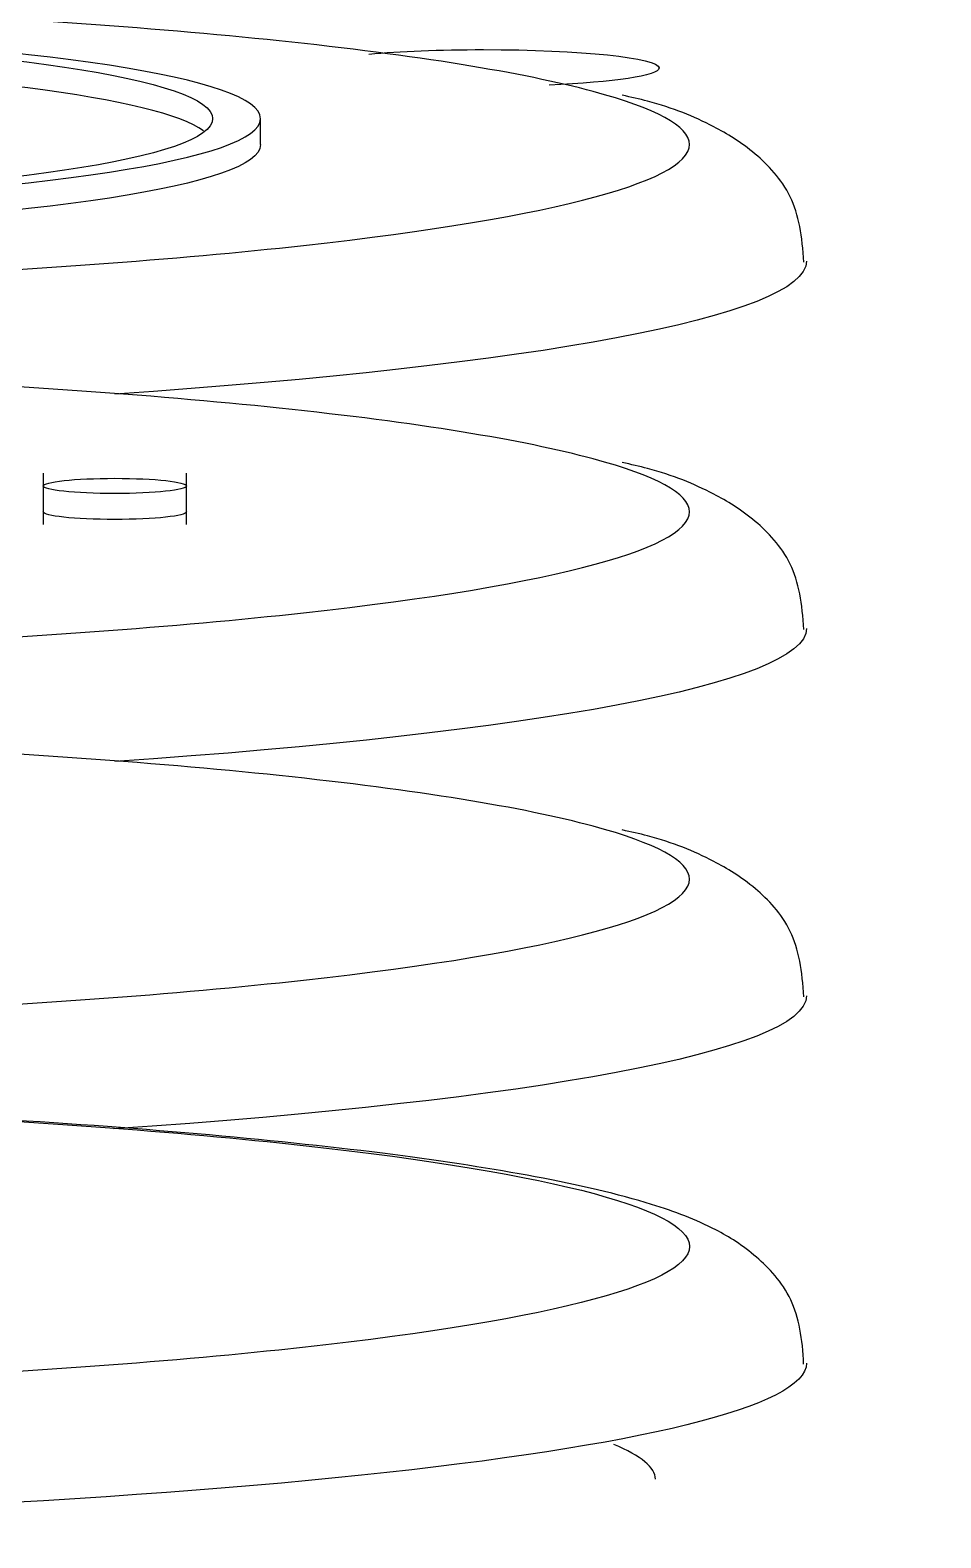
# Model space of a CAD drawing. Header units: millimetres. Extents: x 28 to 2974, y 8 to 3716.
# Drawn here: x 949.56 to 956.56, y 584.27 to 595.86 of the extents above; entities that cross this region are included whole.
import ezdxf

# ---------------------------------------------------------------- set-up
doc = ezdxf.new("R2010")
doc.units = ezdxf.units.MM
doc.layers.add('1LINE', color=7, linetype='CONTINUOUS')

msp = doc.modelspace()

# ---------------------------------------------------------------- linework, layer by layer
at = {"layer": '1LINE', "linetype": 'Continuous'}
for p, q in [((951.335, 594.977), (951.335, 595.176)), ((949.665, 592.453), (949.665, 592.058)), ((950.766, 592.058), (950.766, 592.453))]:
    msp.add_line(p, q, dxfattribs=at)
msp.add_ellipse((943.883, 584.721), major_axis=(10.486, 0), ratio=0.104535, start_param=0.001756, end_param=0.247666, dxfattribs=at)
for points, knots in [([(925.289, 582.11), (923.207, 582.356), (922.059, 582.672), (922.059, 583), (922.059, 583), (922.059, 603.541), (922.059, 603.541), (922.059, 604.999), (933.409, 606.186), (961.31, 606.186), (972.659, 604.999), (972.659, 603.541), (972.659, 603.541), (972.659, 583), (972.659, 583)], [0, 0, 0, 0, 0.2, 0.2, 0.2, 0.4, 0.4, 0.4, 0.6, 0.6, 0.8, 0.8, 0.8, 1, 1, 1, 1]), ([(953.891, 595.385), (953.351, 595.53), (952.53, 595.664), (949.492, 595.982), (946.71, 596.104), (941.02, 596.104), (938.232, 595.982), (935.009, 595.645), (934.092, 595.484), (933.573, 595.31)], [0, 0, 0, 0, 0.168009, 0.168009, 0.485457, 0.485457, 0.802905, 0.802905, 1, 1, 1, 1]), ([(946.729, 595.815), (949.343, 595.721), (950.967, 595.476), (950.967, 594.877), (949.346, 594.632), (946.733, 594.537)], [0, 0, 0, 0, 0.5, 0.5, 1, 1, 1, 1]), ([(947.01, 594.509), (949.682, 594.613), (951.335, 594.867), (951.335, 595.485), (949.681, 595.739), (947.007, 595.843)], [0, 0, 0, 0, 0.5, 0.5, 1, 1, 1, 1]), ([(952.168, 595.673), (952.404, 595.695), (952.711, 595.707), (953.792, 595.707), (954.397, 595.644), (954.397, 595.507), (954.047, 595.456), (953.552, 595.435)], [0, 0, 0, 0, 0.203613, 0.203613, 0.655961, 0.655961, 1, 1, 1, 1]), ([(943.86, 593.852), (946.705, 593.852), (949.47, 593.972), (953.489, 594.393), (954.631, 594.685), (954.63, 595.117), (954.372, 595.255), (953.891, 595.385)], [0, 0, 0, 0, 0.404735, 0.404735, 0.809471, 0.809471, 1, 1, 1, 1]), ([(955.508, 594.073), (955.499, 594.271), (955.439, 594.61), (955.114, 594.945), (954.762, 595.154), (954.461, 595.277), (954.181, 595.342), (954.114, 595.356)], [0, 0, 0, 0, 0.182284, 0.367299, 0.580558, 0.902118, 1, 1, 1, 1]), ([(953.891, 592.562), (953.351, 592.708), (952.53, 592.842), (949.493, 593.16), (946.711, 593.282), (941.02, 593.282), (938.232, 593.16), (935.009, 592.823), (934.091, 592.662), (933.573, 592.487)], [0, 0, 0, 0, 0.168009, 0.168009, 0.485457, 0.485457, 0.802905, 0.802905, 1, 1, 1, 1]), ([(943.86, 591.03), (946.705, 591.03), (949.47, 591.15), (953.489, 591.57), (954.631, 591.862), (954.63, 592.295), (954.372, 592.433), (953.891, 592.562)], [0, 0, 0, 0, 0.404735, 0.404735, 0.809471, 0.809471, 1, 1, 1, 1]), ([(955.508, 591.251), (955.499, 591.448), (955.439, 591.788), (955.114, 592.122), (954.762, 592.331), (954.461, 592.454), (954.181, 592.52), (954.114, 592.534)], [0, 0, 0, 0, 0.182309, 0.367339, 0.580621, 0.902224, 1, 1, 1, 1]), ([(950.215, 592.296), (950.523, 592.296), (950.766, 592.323), (950.766, 592.386), (950.524, 592.413), (949.908, 592.413), (949.665, 592.386), (949.665, 592.323), (949.906, 592.296), (950.215, 592.296)], [0, 0, 0, 0, 0.25, 0.25, 0.5, 0.5, 0.75, 0.75, 1, 1, 1, 1]), ([(950.214, 592.097), (949.906, 592.097), (949.665, 592.124), (949.665, 592.156), (949.665, 592.156), (949.665, 592.156)], [0, 0, 0, 0, 0.998309, 0.998309, 1, 1, 1, 1]), ([(950.766, 592.156), (950.766, 592.156), (950.766, 592.156), (950.766, 592.124), (950.523, 592.097), (950.214, 592.097)], [0, 0, 0, 0, 0.003425, 0.003425, 1, 1, 1, 1]), ([(953.891, 589.74), (953.351, 589.885), (952.53, 590.019), (949.493, 590.337), (946.71, 590.459), (941.02, 590.46), (938.232, 590.337), (935.009, 590.001), (934.092, 589.839), (933.573, 589.665)], [0, 0, 0, 0, 0.168009, 0.168009, 0.485457, 0.485457, 0.802905, 0.802905, 1, 1, 1, 1]), ([(943.86, 588.208), (946.705, 588.208), (949.47, 588.327), (953.489, 588.748), (954.631, 589.04), (954.63, 589.472), (954.372, 589.61), (953.891, 589.74)], [0, 0, 0, 0, 0.404735, 0.404735, 0.809471, 0.809471, 1, 1, 1, 1]), ([(955.508, 588.428), (955.499, 588.626), (955.439, 588.966), (955.115, 589.3), (954.762, 589.509), (954.461, 589.632), (954.181, 589.697), (954.114, 589.711)], [0, 0, 0, 0, 0.182293, 0.367321, 0.580604, 0.902208, 1, 1, 1, 1]), ([(943.86, 587.637), (941.014, 587.637), (938.249, 587.517), (934.23, 587.096), (933.088, 586.805), (933.089, 586.217), (934.253, 585.923), (938.226, 585.507), (941.008, 585.385), (946.699, 585.385), (949.486, 585.507), (953.463, 585.923), (954.63, 586.214), (954.631, 586.808), (953.465, 587.099), (949.494, 587.515), (946.705, 587.637), (943.86, 587.637)], [0, 0, 0, 0, 0.125, 0.125, 0.25, 0.25, 0.375, 0.375, 0.5, 0.5, 0.625, 0.625, 0.75, 0.75, 0.875, 0.875, 1, 1, 1, 1]), ([(955.507, 585.606), (955.5, 585.8), (955.442, 586.137), (955.123, 586.469), (954.785, 586.677), (954.286, 586.867), (953.508, 587.047), (952.372, 587.224), (950.985, 587.372), (949.363, 587.493), (947.578, 587.579), (946.005, 587.626), (945.039, 587.633), (944.715, 587.634)], [0, 0, 0, 0, 0.047051, 0.095312, 0.151151, 0.234942, 0.355639, 0.469376, 0.589254, 0.708168, 0.825054, 0.94194, 1, 1, 1, 1]), ([(955.53, 585.615), (955.526, 584.942), (950.303, 584.396), (937.413, 584.396), (932.189, 584.942), (932.189, 585.616), (932.189, 585.617), (932.189, 585.617)], [0, 0, 0, 0, 0.499766, 0.499766, 0.99975, 0.99975, 1, 1, 1, 1])]:
    msp.add_open_spline(points, degree=3, knots=knots, dxfattribs=at)
for points in [[(950.897, 595.083), (950.56, 595.334), (949.027, 595.533), (946.729, 595.616)], [(951.335, 594.977), (951.334, 594.668), (949.682, 594.414), (947.01, 594.31)], [(955.53, 594.082), (955.526, 593.654), (953.412, 593.277), (950.216, 593.06)], [(955.53, 591.26), (955.527, 590.832), (953.413, 590.455), (950.216, 590.237)], [(955.53, 588.437), (955.526, 588.009), (953.407, 587.632), (950.205, 587.414)]]:
    msp.add_open_spline(points, degree=3, dxfattribs=at)

doc.saveas('drawing.dxf')
